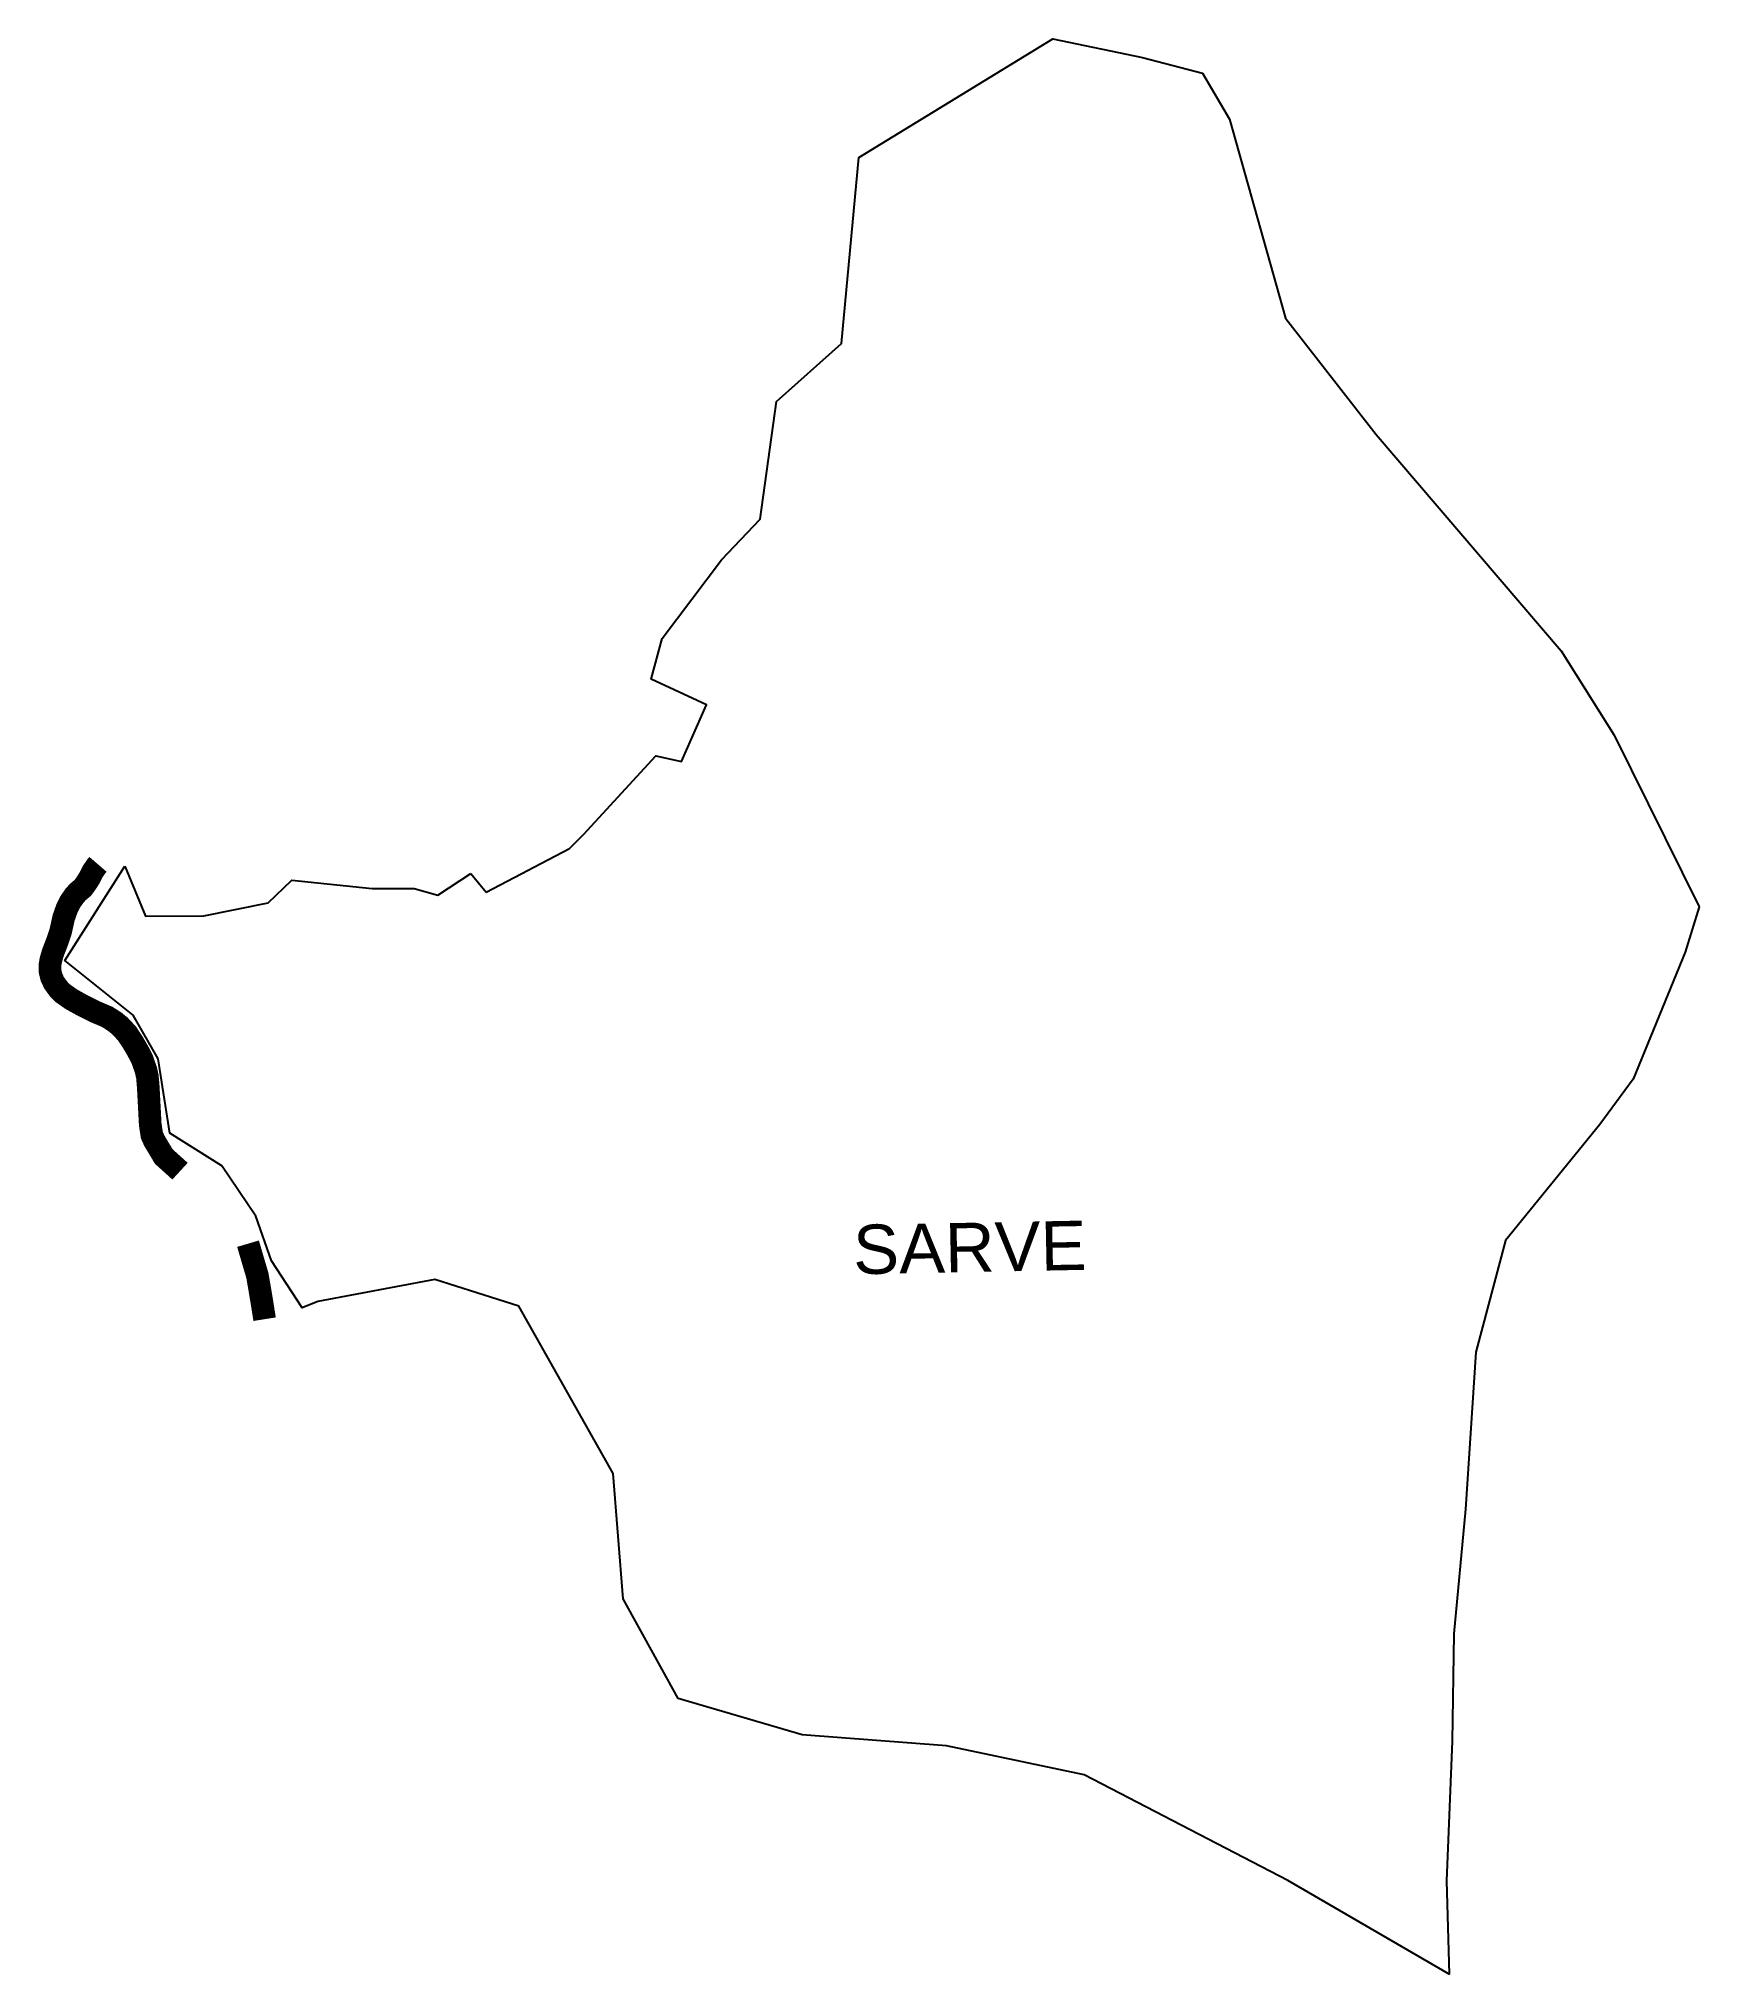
# Model space of a CAD drawing. Header units: metres. Extents: x 274747 to 282310, y 2036707 to 2074814.
# Drawn here: x 278646 to 282310, y 2036707 to 2040978 of the extents above; entities outside this region: 2.
import ezdxf

# ---------------------------------------------------------------- set-up
doc = ezdxf.new("R2010")
doc.units = ezdxf.units.M
doc.header["$MEASUREMENT"] = 0
for name, color, linetype in [('NATURALLY PROTECTED', 3, 'Continuous'), ('village', 3, 'Continuous'), ('VILLAGE NAME', 250, 'Continuous')]:
    doc.layers.add(name, color=color, linetype=linetype)
doc.styles.get("Standard").update_dxf_attribs({"font": 'arial.ttf'})

msp = doc.modelspace()

# ---------------------------------------------------------------- linework, layer by layer
at = {"layer": 'NATURALLY PROTECTED', "const_width": 50, "flags": 128}
for points in [[(274963.1, 2074788.5), (274961, 2074773.3), (274948.2, 2074695.2), (274940.5, 2074656.4), (274929.1, 2074613.7), (274923.8, 2074593.2), (274920.5, 2074578.9), (274916.9, 2074566), (274912.1, 2074547.9), (274908.9, 2074533.5), (274906.4, 2074522.6), (274901.8, 2074509.1), (274895.3, 2074483.2), (274884.1, 2074449.4), (274875, 2074420.6), (274862.6, 2074378.1), (274851.2, 2074342.2), (274850.4, 2074339.1)], [(274794.2, 2074199.6), (274788.1, 2074182.7), (274779.8, 2074162.3), (274773.5, 2074148.3), (274772.1, 2074145.1)]]:
    msp.add_lwpolyline(points, dxfattribs=at)
at = {"layer": 'NATURALLY PROTECTED', "color": 116, "true_color": 0x136734, "const_width": 50, "flags": 128}
for points in [[(278776.6, 2039156.4), (278772.8, 2039152), (278765.6, 2039141.4), (278757.7, 2039126), (278750.2, 2039114.3), (278743.1, 2039104.5), (278731.9, 2039095.1), (278724.6, 2039086.9), (278714.8, 2039072.7), (278708.4, 2039059.8), (278700.9, 2039038.7), (278694.2, 2039008.7), (278687.9, 2038989.2), (278677.6, 2038962.6), (278672.7, 2038946.1), (278670.9, 2038935.5), (278670.8, 2038920.3), (278674.2, 2038906.6), (278679.9, 2038894.7), (278689.7, 2038881.4), (278698.9, 2038871.9), (278717.8, 2038858.7), (278741.4, 2038845.6), (278770.3, 2038831.1), (278797.3, 2038819.6), (278813.4, 2038809.2), (278824.9, 2038799.9), (278840.7, 2038783), (278854.2, 2038762.5), (278865.3, 2038743.2), (278874.1, 2038726.3), (278882.5, 2038701.9), (278885.6, 2038687.9), (278887.5, 2038665.6), (278890.1, 2038616.5), (278891.9, 2038582), (278895.5, 2038558.6), (278901, 2038546.5), (278921.8, 2038511.6), (278949, 2038487.1), (278957.6, 2038479.2)], [(279107.7, 2038319.3), (279119.7, 2038278.4), (279128.2, 2038249.6), (279133.4, 2038220), (279138.6, 2038188.6), (279144.3, 2038152.7)]]:
    msp.add_lwpolyline(points, dxfattribs=at)
at = {"layer": 'village'}
msp.add_lwpolyline([(279599.2, 2039136.1), (279633.3, 2039094.7)], dxfattribs=at)
at = {"layer": 'village', "color": 3, "true_color": 0x00ff00}
for points in [[(279633.3, 2039094.7, 0), (279817.2, 2039191.2, 0), (279849.1, 2039222.9, 0), (280007.9, 2039395.9, 0), (280064, 2039383.5, 0), (280119.1, 2039508.5, 0), (279997.4, 2039565.1, 0), (280021.6, 2039654.7, 0), (280152.8, 2039828.5, 0), (280238.1, 2039917.8, 0), (280273.7, 2040177.9, 0), (280417.4, 2040305.6, 0), (280455.4, 2040716.4, 0), (280883.6, 2040978.2, 0), (281081.7, 2040936.5, 0), (281214.3, 2040902.4, 0), (281273.7, 2040800.8, 0), (281397.5, 2040361.5, 0), (281597.1, 2040105.1, 0), (282005.7, 2039627.8, 0), (282122.5, 2039441.5, 0), (282310.3, 2039062.8, 0), (282279.5, 2038962.9, 0), (282164.5, 2038682.2, 0), (282091.2, 2038582.3, 0), (281882.7, 2038326.1, 0), (281817, 2038079.8, 0), (281794.5, 2037733.3, 0), (281768.8, 2037458.5, 0), (281765.1, 2037221.8, 0), (281752.7, 2036913.2, 0), (281758.7, 2036707.1, 0), (281402.2, 2036914, 0), (280952.9, 2037147.6, 0), (280648.8, 2037211.3, 0), (280330.8, 2037235.4, 0), (280056.9, 2037315.6, 0), (279935.4, 2037535.5, 0), (279913.3, 2037812.2, 0), (279705.2, 2038181.1, 0), (279520.3, 2038240.6, 0), (279261.4, 2038191.8, 0), (279227.1, 2038177.4, 0), (279159.5, 2038281.6, 0), (279124.9, 2038380.1, 0), (279049.7, 2038490.9, 0), (278935.5, 2038563.4, 0), (278909.2, 2038727.2, 0), (278854.2, 2038823.8, 0), (278703.7, 2038944.2, 0), (278835.8, 2039152, 0)], [(278835.8, 2039152, 0), (278881.7, 2039042.2, 0), (279010.5, 2039042.6, 0), (279152.3, 2039071.2, 0), (279204.2, 2039121.4, 0), (279381.4, 2039103, 0), (279474, 2039103.1, 0), (279526.6, 2039088, 0), (279599.2, 2039136.1, 0)]]:
    msp.add_polyline3d(points, dxfattribs=at)

# ---------------------------------------------------------------- texts
at = {"layer": 'VILLAGE NAME', "insert": (280441.9, 2038360.5), "char_height": 108.748, "attachment_point": 1, "rotation": 1.1028}
msp.add_mtext_dynamic_manual_height_columns('{\\fArial|b0|i0|c0|p34;SARVE}', width=726.929, gutter_width=543.7, heights=[0], dxfattribs=at)

doc.saveas('drawing.dxf')
